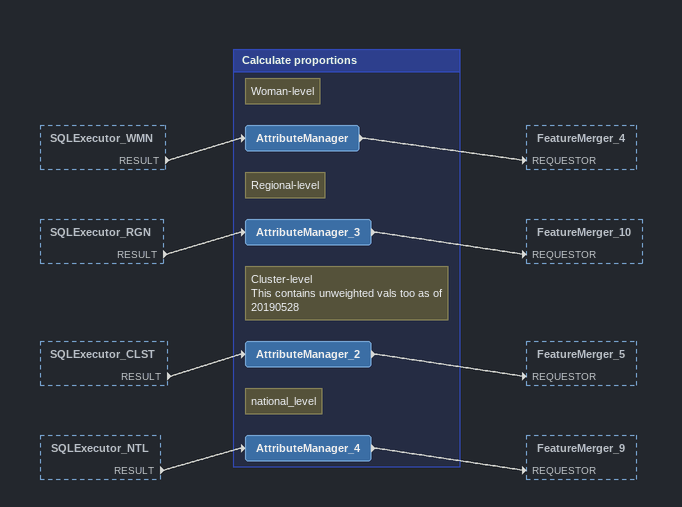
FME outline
SQLExecutor_WMN [outside]
    RESULT -> AttributeManager
SQLExecutor_RGN [outside]
    RESULT -> AttributeManager_3
SQLExecutor_CLST [outside]
    RESULT -> AttributeManager_2
SQLExecutor_NTL [outside]
    RESULT -> AttributeManager_4

Bookmark: Calculate proportions
Note: Woman-level
AttributeManager
    -> FeatureMerger_4 [REQUESTOR]
Note: Regional-level
AttributeManager_3
    -> FeatureMerger_10 [REQUESTOR]
Note: Cluster-level / This contains unweighted vals too as of 20190528
AttributeManager_2
    -> FeatureMerger_5 [REQUESTOR]
Note: national_level
AttributeManager_4
    -> FeatureMerger_9 [REQUESTOR]
